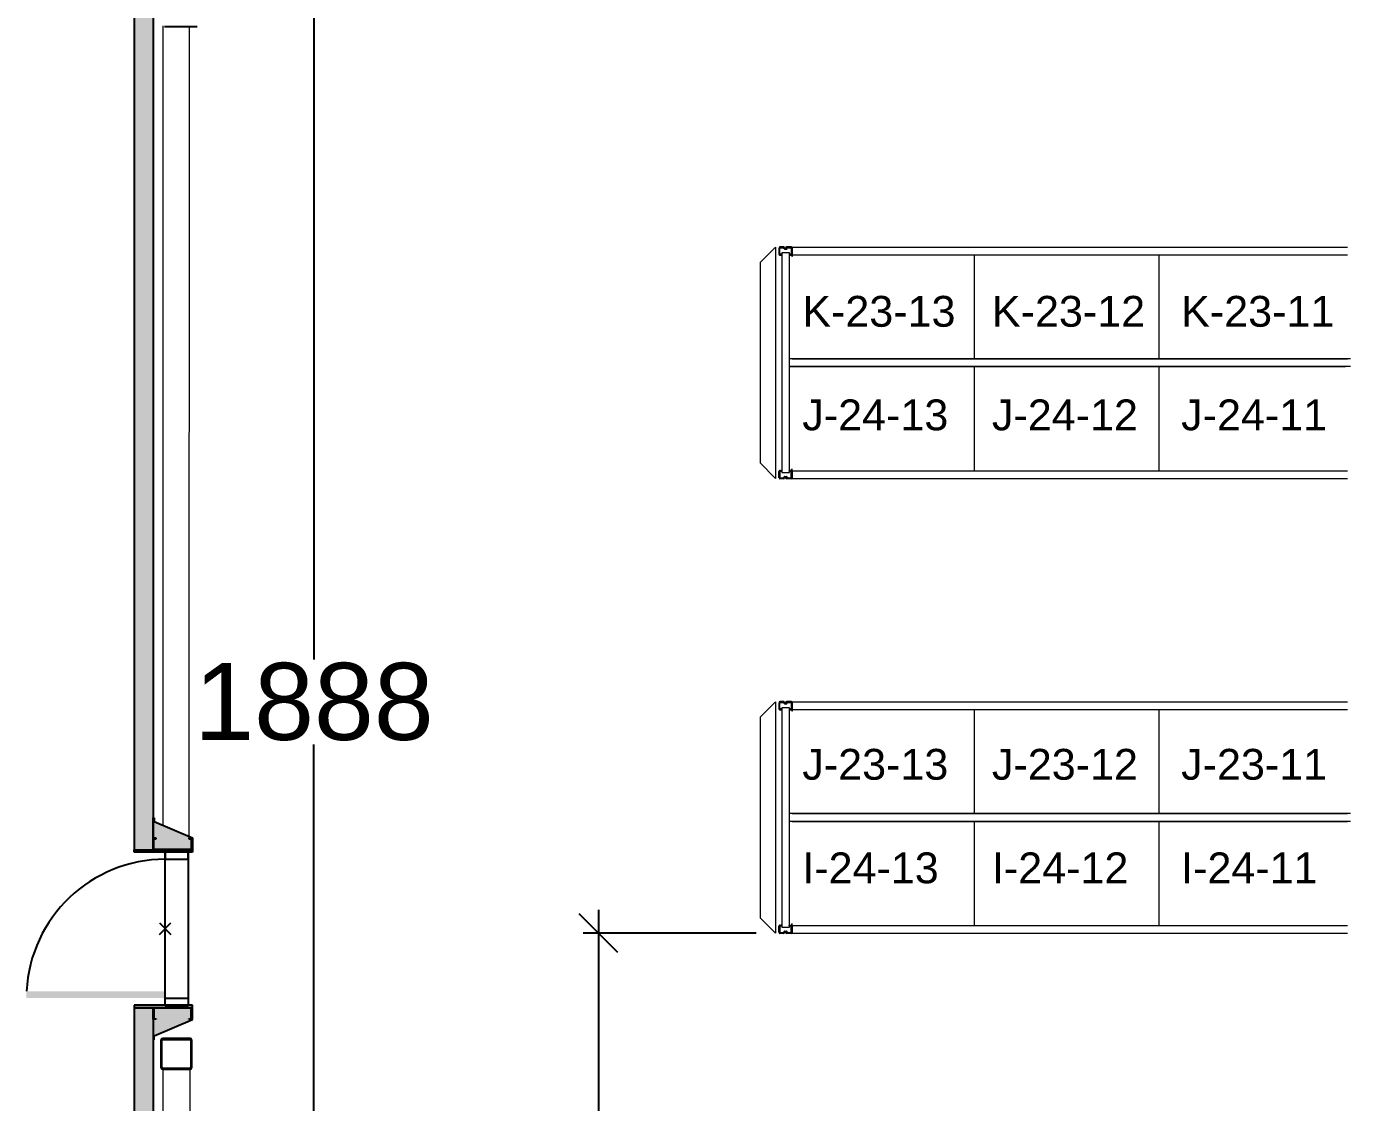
# Model space of a CAD drawing. Header units: inches. Extents: x 2743 to 10591, y -1604 to 5792.
# Drawn here: x 2779.4 to 3122.3, y 4296 to 4575.3 of the extents above; entities that cross this region are included whole.
import ezdxf

# ---------------------------------------------------------------- set-up
doc = ezdxf.new("R2010")
doc.units = ezdxf.units.IN
doc.header["$LTSCALE"] = 0.1875
doc.header["$MEASUREMENT"] = 0
doc.header["$PDMODE"] = 3
doc.header["$PDSIZE"] = 1.5
for name, color, linetype, lineweight in [('22 Dimension', 7, 'Continuous', 5), ('32 Echelle', 160, 'Continuous', 15), ('33 Poutre', 30, 'Continuous', 15), ('37 Protection', 1, 'Continuous', 15)]:
    doc.layers.add(name, color=color, linetype=linetype, lineweight=lineweight)
for name, color, linetype in [('A-N-MUR-EXT', 5, 'Continuous'), ('A-N-MUR-INT', 3, 'Continuous'), ('A-N-POR-PLF', 30, 'Continuous'), ('A-N-POR-PLN', 7, 'Continuous'), ('fill253', 253, 'Continuous'), ('S-N-ACIER', 4, 'Continuous')]:
    doc.layers.add(name, color=color, linetype=linetype)
doc.styles.add('arial', font='')
doc.styles.add('NOTE_GROS', font='', dxfattribs={"height": 20})
doc.styles.get('arial').set_extended_font_data('Arial')
doc.styles.get('NOTE_GROS').set_extended_font_data('SansSerif')
doc.dimstyles.new('Inch-Fraction-GROS', dxfattribs={"dimtxt": 20, "dimasz": 10, "dimexe": 4, "dimexo": 5, "dimgap": 1, "dimtad": 0, "dimtih": 1, "dimtoh": 1, "dimdec": 4, "dimzin": 0, "dimdsep": 46, "dimlunit": 5, "dimtxsty": 'NOTE_GROS', "dimblk": 'OBLIQUE', "dimcen": 0, "dimdle": 6, "dimadec": 1, "dimazin": 2, "dimtfac": 0.5, "dimtdec": 4, "dimtofl": 0, "dimtmove": 0, "dimatfit": 3, "dimfxl": 1, "dimtfillclr": 1, "dimfrac": 1, "dimtolj": 1, "dimtzin": 0, "dimarcsym": 0})

# ---------------------------------------------------------------- blocks, each defined once
blk = doc.blocks.new('_Oblique')
at = {"color": 0, "linetype": 'ByBlock', "lineweight": -2}
blk.add_line((-0.5, -0.5), (0.5, 0.5), dxfattribs=at)
blk = doc.blocks.new('*D120')
at = {"layer": '22 Dimension', "color": 0, "lineweight": -2, "transparency": 16777216}
for p, q in [((2854.05, 5350), (2854.05, 4410.99)), ((2968.83, 5344), (2850.05, 5344)), ((2854.05, 3449.98), (2854.05, 4388.99)), ((2968.83, 3455.98), (2850.05, 3455.98))]:
    blk.add_line(p, q, dxfattribs=at)
at = {"layer": 'Defpoints', "color": 0, "transparency": 16777216}
for p in [(2854.05, 5344), (2973.83, 5344), (2973.83, 3455.98)]:
    blk.add_point(p, dxfattribs=at)
at = {"layer": '22 Dimension', "color": 0, "lineweight": -2, "transparency": 16777216, "xscale": 10, "yscale": 10, "zscale": 10}
for p, rotation in [((2854.05, 5344), 90), ((2854.05, 3455.98), 270)]:
    blk.add_blockref('_Oblique', p, dxfattribs=dict(at, rotation=rotation))
at = {"layer": '22 Dimension', "color": 0, "transparency": 16777216, "insert": (2854.05, 4399.99), "char_height": 20, "attachment_point": 5, "style": 'NOTE_GROS'}
blk.add_mtext('\\A1;1888', dxfattribs=at)
blk = doc.blocks.new('*D122')
at = {"layer": '22 Dimension', "color": 0, "lineweight": -2, "transparency": 16777216}
for p, q in [((2927.88, 4346), (2927.88, 4292.99)), ((2968.83, 4340), (2923.88, 4340)), ((2927.88, 4217.98), (2927.88, 4270.99)), ((2968.83, 4223.98), (2923.88, 4223.98))]:
    blk.add_line(p, q, dxfattribs=at)
at = {"layer": 'Defpoints', "color": 0, "transparency": 16777216}
for p in [(2927.88, 4340), (2973.83, 4340), (2973.83, 4223.98)]:
    blk.add_point(p, dxfattribs=at)
at = {"layer": '22 Dimension', "color": 0, "lineweight": -2, "transparency": 16777216, "xscale": 10, "yscale": 10, "zscale": 10}
for p, rotation in [((2927.88, 4340), 90), ((2927.88, 4223.98), 270)]:
    blk.add_blockref('_Oblique', p, dxfattribs=dict(at, rotation=rotation))
at = {"layer": '22 Dimension', "color": 0, "transparency": 16777216, "insert": (2927.88, 4281.99), "char_height": 20, "attachment_point": 5, "style": 'NOTE_GROS'}
blk.add_mtext('\\A1;116', dxfattribs=at)

msp = doc.modelspace()

# ---------------------------------------------------------------- hatches: boundary and pattern name
at = {"layer": '32 Echelle'}
for points in [[(2975.45882, 4515.81503), (2975.45882, 4516.00253), (2975.27132, 4516.00253)], [(2977.45882, 4515.81503), (2977.45882, 4516.00253), (2977.64632, 4516.00253)], [(2975.45882, 4460.19003), (2975.45882, 4460.00253), (2975.27132, 4460.00253)], [(2977.45882, 4460.19003), (2977.45882, 4460.00253), (2977.64632, 4460.00253)], [(2975.45882, 4397.81503), (2975.45882, 4398.00253), (2975.27132, 4398.00253)], [(2977.45882, 4397.81503), (2977.45882, 4398.00253), (2977.64632, 4398.00253)], [(2975.45882, 4342.19003), (2975.45882, 4342.00253), (2975.27132, 4342.00253)], [(2977.45882, 4342.19003), (2977.45882, 4342.00253), (2977.64632, 4342.00253)]]:
    msp.add_hatch(color=256, dxfattribs=at).paths.add_polyline_path(points)
at = {"layer": 'A-N-POR-PLN'}
msp.add_hatch(color=7, dxfattribs=at).paths.add_polyline_path([(2779.41299, 4323.12684), (2779.41299, 4324.89849), (2815.43654, 4324.89849), (2815.43654, 4323.12684)])
at = {"layer": 'fill253'}
h = msp.add_hatch(color=7, dxfattribs=at)
h.dxf.hatch_style = 1
h.paths.add_polyline_path([(5517.44902, 4634.2983), (5512.52777, 4634.2983), (5512.54172, 4296.66232), (5517.46297, 4296.66232)])
h.paths.add_polyline_path([(5517.44903, 4881.11089), (5512.52778, 4881.11089), (5512.52778, 4775.21102), (5517.44903, 4775.21102)])
h.paths.add_polyline_path([(5517.44903, 5127.92329), (5512.52778, 5127.92329), (5512.52777, 5022.02362), (5517.44902, 5022.02362)])
h.paths.add_polyline_path([(4628.42938, 2943.29277), (4625.95018, 2938.37099), (5517.46297, 2938.37152), (5517.46297, 3130.36129), (5512.54172, 3130.36129), (5512.54172, 2943.29277)])
h.paths.add_polyline_path([(4200.50372, 2845.33593), (4208.49739, 2846.64062), (4193.49822, 2938.36282), (4192.72048, 2943.12545), (4184.51381, 2943.12545), (4185.25735, 2938.4929)])
h.paths.add_polyline_path([(4618.93272, 2938.2042), (4619.31197, 2936.00974), (4626.09389, 2937.11042), (4625.95018, 2938.37099), (4628.42938, 2943.29277), (4618.12265, 2943.29277)])
h.paths.add_polyline_path([(5517.46297, 5355.98239), (5512.54172, 5355.98239), (5512.52778, 5268.83602), (5517.44903, 5268.83602)])
h.paths.add_polyline_path([(2812.35741, 3123.02867), (2806.55239, 3125.08232), (2806.55239, 3123.83686), (2807.41263, 3123.50795), (2807.41906, 2938.2042), (3075.9398, 2938.37153), (3075.93335, 2943.29278), (2812.34031, 2943.12545)])
h.paths.add_polyline_path([(2807.41906, 3827.66882), (2812.34031, 3826.6441), (2812.34031, 4320.4792), (2807.41906, 4320.4792)])
h.paths.add_polyline_path([(5512.54172, 3862.52649), (5517.46297, 3862.52649), (5517.46297, 4254.42566), (5512.54172, 4254.42566)])
h.paths.add_polyline_path([(5512.5356, 3801.08425), (5517.45685, 3801.08425), (5517.46297, 3862.52649), (5512.54172, 3862.52649)])
h.paths.add_polyline_path([(5512.54172, 3656.9925), (5517.46297, 3656.9925), (5517.45685, 3765.06188), (5512.5356, 3765.06188)])
h.paths.add_polyline_path([(5512.53298, 3584.94295), (5517.45423, 3584.94295), (5517.46296, 3620.96895), (5512.54171, 3620.96895)])
h.paths.add_polyline_path([(5512.5391, 3512.89586), (5517.46035, 3512.89586), (5517.46066, 3548.92185), (5512.53941, 3548.92185)])
h.paths.add_polyline_path([(5512.5391, 3440.8512), (5517.46035, 3440.8512), (5517.46035, 3476.87475), (5512.5391, 3476.87475)])
h.paths.add_polyline_path([(4035.91549, 5642.91315), (4035.91549, 5647.83442), (2807.41263, 5647.83442), (2807.41906, 4361.46337), (2812.34031, 4361.46337), (2812.33388, 5642.91317)])
h.paths.add_polyline_path([(3118.18201, 2943.29277), (3118.18223, 2938.37152), (4185.31745, 2938.2042), (4184.51381, 2943.12545)])
h.paths.add_polyline_path([(4279.25656, 5642.88457), (4279.25657, 5647.80617), (4078.1514, 5647.83389), (4078.1514, 5642.91262)])
h.paths.add_polyline_path([(4872.5115, 5647.66709), (4872.5115, 5642.74584), (5512.54172, 5642.74584), (5512.54177, 5510.71941), (5517.46302, 5510.71941), (5517.46297, 5647.66709)])
h.paths.add_polyline_path([(5517.45593, 3260.73346), (5512.53008, 3260.73345), (5512.54172, 3172.43063), (5517.46297, 3172.43063)])
h.paths.add_polyline_path([(5512.53008, 3296.75701), (5517.45593, 3296.75699), (5517.45423, 3404.82765), (5512.53298, 3404.82765)])
h = msp.add_hatch(color=7, dxfattribs=at)
h.dxf.hatch_style = 1
h.paths.add_polyline_path([(2812.33388, 4369.93044), (2812.57015, 4369.93044), (2812.57015, 4368.94619), (2822.53115, 4364.68622), (2822.53115, 4361.00078), (2807.41263, 4361.00078), (2807.41263, 4361.6307), (2812.33388, 4361.6307)])
h = msp.add_hatch(color=7, dxfattribs=at)
h.dxf.hatch_style = 1
h.paths.add_polyline_path([(2812.33388, 4312.34678), (2812.57015, 4312.34678), (2812.57015, 4313.33103), (2822.53115, 4317.59101), (2822.53115, 4321.27645), (2807.41263, 4321.27645), (2807.41263, 4320.64653), (2812.33388, 4320.64653)])

# ---------------------------------------------------------------- linework, layer by layer
at = {"color": 7}
for p, q in [((2812.3339, 4364.61495), (2812.3339, 4361.61495)), ((2813.0839, 4364.61495), (2812.3339, 4364.61495)), ((2812.4589, 4361.73995), (2812.4589, 4364.48995)), ((2812.4589, 4364.48995), (2813.0839, 4364.48995)), ((2813.0839, 4364.48995), (2813.0839, 4364.61495)), ((2822.33386, 4364.61495), (2821.58386, 4364.61495)), ((2821.58386, 4364.61495), (2821.58386, 4364.48995)), ((2821.58386, 4364.48995), (2822.20886, 4364.48995)), ((2822.20886, 4364.48995), (2822.20886, 4361.73995)), ((2822.33386, 4361.61495), (2822.33386, 4364.61495)), ((2812.3339, 4361.61495), (2822.33386, 4361.61495)), ((2822.20886, 4361.73995), (2812.4589, 4361.73995)), ((2812.3339, 4317.66228), (2812.3339, 4320.66227)), ((2812.3339, 4320.66227), (2822.33386, 4320.66227)), ((2813.0839, 4317.66228), (2812.3339, 4317.66228)), ((2822.20886, 4320.53727), (2812.4589, 4320.53727)), ((2812.4589, 4320.53727), (2812.4589, 4317.78728)), ((2812.4589, 4317.78728), (2813.0839, 4317.78728)), ((2813.0839, 4317.78728), (2813.0839, 4317.66228)), ((2821.58386, 4317.66228), (2821.58386, 4317.78728)), ((2821.58386, 4317.78728), (2822.20886, 4317.78728)), ((2822.33386, 4317.66228), (2821.58386, 4317.66228)), ((2822.20886, 4317.78728), (2822.20886, 4320.53727)), ((2822.33386, 4320.66227), (2822.33386, 4317.66228))]:
    msp.add_line(p, q, dxfattribs=at)
at = {"layer": '22 Dimension'}
for p, q in [((2814.78387, 4575.46744), (2814.78387, 4367.99946)), ((2821.62284, 4575.29739), (2821.58386, 4364.61495)), ((3025.45882, 4489.00253), (3025.45882, 4516.00253)), ((3073.45882, 4489.00253), (3073.45882, 4516.00253)), ((3123.08382, 4489.00253), (2977.45882, 4489.00253)), ((3123.08382, 4487.08616), (2977.45882, 4487.08616)), ((3025.45882, 4460.00253), (3025.45882, 4487.08616)), ((3073.45882, 4460.00253), (3073.45882, 4487.08616)), ((3025.45882, 4371.00253), (3025.45882, 4398.00253)), ((3073.45882, 4371.00253), (3073.45882, 4398.00253)), ((3123.08382, 4371.00253), (2977.45882, 4371.00253)), ((3123.08382, 4369.00253), (2977.45882, 4369.00253)), ((3025.45882, 4342.00253), (3025.45882, 4369.00253)), ((3073.45882, 4342.00253), (3073.45882, 4369.00253)), ((2814.78387, 4304.65443), (2814.78387, 4302.33952)), ((2814.78387, 4304.65443), (2814.78387, 4072.49059)), ((2821.79173, 4304.65443), (2821.79173, 4302.33952)), ((2821.79173, 4304.65443), (2821.79173, 4072.49059))]:
    msp.add_line(p, q, dxfattribs=at)
at = {"layer": '32 Echelle', "linetype": 'Continuous', "lineweight": 25}
for p, q in [((2974.83386, 4517.81878), (2974.83386, 4516.18628)), ((2974.92386, 4516.18628), (2974.92386, 4517.81878)), ((2975.94645, 4518.00253), (2975.01761, 4518.00253)), ((2975.01761, 4517.91253), (2975.94645, 4517.91253)), ((2976.0361, 4517.84619), (2976.08001, 4517.70256)), ((2976.16608, 4517.72887), (2976.12217, 4517.8725)), ((2976.6619, 4517.66253), (2976.25573, 4517.66253)), ((2976.25573, 4517.57253), (2976.6619, 4517.57253)), ((2976.79547, 4517.8725), (2976.75155, 4517.72887)), ((2976.83762, 4517.70256), (2976.88153, 4517.84619)), ((2977.90002, 4518.00253), (2976.97119, 4518.00253)), ((2976.97119, 4517.91253), (2977.90002, 4517.91253)), ((2977.99377, 4517.81878), (2977.99377, 4516.18628)), ((2978.08377, 4516.18628), (2978.08377, 4517.81878)), ((2975.43386, 4516.09253), (2975.01761, 4516.09253)), ((2975.01761, 4516.00253), (2975.43386, 4516.00253)), ((2975.43386, 4516.00253), (2975.43386, 4516.09253)), ((2977.90002, 4516.09253), (2977.48377, 4516.09253)), ((2977.48377, 4516.09253), (2977.48377, 4516.00253)), ((2977.48377, 4516.00253), (2977.90002, 4516.00253)), ((2974.83386, 4458.18628), (2974.83386, 4459.81878)), ((2974.92386, 4459.81878), (2974.92386, 4458.18628)), ((2975.01761, 4460.00253), (2975.43386, 4460.00253)), ((2975.43386, 4459.91253), (2975.01761, 4459.91253)), ((2975.01761, 4458.09253), (2975.94645, 4458.09253)), ((2975.94645, 4458.00253), (2975.01761, 4458.00253)), ((2975.43386, 4460.00253), (2975.43386, 4459.91253)), ((2976.0361, 4458.15887), (2976.08001, 4458.3025)), ((2976.16608, 4458.27619), (2976.12217, 4458.13256)), ((2976.25573, 4458.43253), (2976.6619, 4458.43253)), ((2976.6619, 4458.34253), (2976.25573, 4458.34253)), ((2976.79547, 4458.13256), (2976.75155, 4458.27619)), ((2976.83762, 4458.3025), (2976.88153, 4458.15887)), ((2976.97119, 4458.09253), (2977.90002, 4458.09253)), ((2977.90002, 4458.00253), (2976.97119, 4458.00253)), ((2977.48377, 4460.00253), (2977.90002, 4460.00253)), ((2977.48377, 4459.91253), (2977.48377, 4460.00253)), ((2977.90002, 4459.91253), (2977.48377, 4459.91253)), ((2977.99377, 4458.18628), (2977.99377, 4459.81878)), ((2978.08377, 4459.81878), (2978.08377, 4458.18628)), ((2974.83386, 4399.81878), (2974.83386, 4398.18628)), ((2974.92386, 4398.18628), (2974.92386, 4399.81878)), ((2975.94645, 4400.00253), (2975.01761, 4400.00253)), ((2975.01761, 4399.91253), (2975.94645, 4399.91253)), ((2976.0361, 4399.84619), (2976.08001, 4399.70256)), ((2976.16608, 4399.72887), (2976.12217, 4399.8725)), ((2976.79547, 4399.8725), (2976.75155, 4399.72887)), ((2976.83762, 4399.70256), (2976.88153, 4399.84619)), ((2977.90002, 4400.00253), (2976.97119, 4400.00253)), ((2976.97119, 4399.91253), (2977.90002, 4399.91253)), ((2977.99377, 4399.81878), (2977.99377, 4398.18628)), ((2978.08377, 4398.18628), (2978.08377, 4399.81878)), ((2975.43386, 4398.09253), (2975.01761, 4398.09253)), ((2975.01761, 4398.00253), (2975.43386, 4398.00253)), ((2975.43386, 4398.00253), (2975.43386, 4398.09253)), ((2976.6619, 4399.66253), (2976.25573, 4399.66253)), ((2976.25573, 4399.57253), (2976.6619, 4399.57253)), ((2977.90002, 4398.09253), (2977.48377, 4398.09253)), ((2977.48377, 4398.09253), (2977.48377, 4398.00253)), ((2977.48377, 4398.00253), (2977.90002, 4398.00253)), ((2974.83386, 4340.18628), (2974.83386, 4341.81878)), ((2974.92386, 4341.81878), (2974.92386, 4340.18628)), ((2975.01761, 4342.00253), (2975.43386, 4342.00253)), ((2975.43386, 4341.91253), (2975.01761, 4341.91253)), ((2975.43386, 4342.00253), (2975.43386, 4341.91253)), ((2977.48377, 4342.00253), (2977.90002, 4342.00253)), ((2977.48377, 4341.91253), (2977.48377, 4342.00253)), ((2977.90002, 4341.91253), (2977.48377, 4341.91253)), ((2977.99377, 4340.18628), (2977.99377, 4341.81878)), ((2978.08377, 4341.81878), (2978.08377, 4340.18628)), ((2975.01761, 4340.09253), (2975.94645, 4340.09253)), ((2975.94645, 4340.00253), (2975.01761, 4340.00253)), ((2976.0361, 4340.15887), (2976.08001, 4340.3025)), ((2976.16608, 4340.27619), (2976.12217, 4340.13256)), ((2976.25573, 4340.43253), (2976.6619, 4340.43253)), ((2976.6619, 4340.34253), (2976.25573, 4340.34253)), ((2976.79547, 4340.13256), (2976.75155, 4340.27619)), ((2976.83762, 4340.3025), (2976.88153, 4340.15887)), ((2976.97119, 4340.09253), (2977.90002, 4340.09253)), ((2977.90002, 4340.00253), (2976.97119, 4340.00253))]:
    msp.add_line(p, q, dxfattribs=at)
at = {"layer": '32 Echelle'}
for p, q in [((2977.45882, 4516.50253), (2975.45882, 4516.50253)), ((2975.45882, 4516.50253), (2975.45882, 4459.50253)), ((2977.45882, 4459.50253), (2977.45882, 4516.50253)), ((2975.45882, 4516.00253), (2975.27132, 4516.00253)), ((2975.45882, 4515.81503), (2975.27132, 4516.00253)), ((2975.45882, 4515.81503), (2975.45882, 4516.00253)), ((2977.45882, 4516.00253), (2977.64632, 4516.00253)), ((2977.45882, 4515.81503), (2977.45882, 4516.00253)), ((2977.45882, 4515.81503), (2977.64632, 4516.00253)), ((2975.45882, 4460.19003), (2975.27132, 4460.00253)), ((2975.45882, 4460.00253), (2975.27132, 4460.00253)), ((2975.45882, 4460.19003), (2975.45882, 4460.00253)), ((2975.45882, 4459.50253), (2977.45882, 4459.50253)), ((2977.45882, 4460.19003), (2977.45882, 4460.00253)), ((2977.45882, 4460.19003), (2977.64632, 4460.00253)), ((2977.45882, 4460.00253), (2977.64632, 4460.00253)), ((2975.45882, 4398.00253), (2975.27132, 4398.00253)), ((2975.45882, 4397.81503), (2975.27132, 4398.00253)), ((2977.45882, 4398.50253), (2975.45882, 4398.50253)), ((2975.45882, 4398.50253), (2975.45882, 4341.50253)), ((2975.45882, 4397.81503), (2975.45882, 4398.00253)), ((2977.45882, 4341.50253), (2977.45882, 4398.50253)), ((2977.45882, 4398.00253), (2977.64632, 4398.00253)), ((2977.45882, 4397.81503), (2977.45882, 4398.00253)), ((2977.45882, 4397.81503), (2977.64632, 4398.00253)), ((2975.45882, 4342.19003), (2975.27132, 4342.00253)), ((2975.45882, 4342.00253), (2975.27132, 4342.00253)), ((2975.45882, 4342.19003), (2975.45882, 4342.00253)), ((2975.45882, 4341.50253), (2977.45882, 4341.50253)), ((2977.45882, 4342.19003), (2977.45882, 4342.00253)), ((2977.45882, 4342.19003), (2977.64632, 4342.00253)), ((2977.45882, 4342.00253), (2977.64632, 4342.00253))]:
    msp.add_line(p, q, dxfattribs=at)
at = {"layer": '32 Echelle', "linetype": 'Continuous', "lineweight": 25}
for centre, radius, start, end in [((2975.01761, 4517.81878), 0.18375, 90, 180), ((2975.01761, 4517.81878), 0.09375, 90, 180), ((2975.94645, 4517.81878), 0.18375, 17, 90), ((2975.94645, 4517.81878), 0.09375, 17, 90), ((2976.25573, 4517.75628), 0.18375, 197, 270), ((2976.25573, 4517.75628), 0.09375, 197, 270), ((2976.6619, 4517.75628), 0.09375, 270, 343), ((2976.6619, 4517.75628), 0.18375, 270, 343), ((2976.97119, 4517.81878), 0.18375, 90, 163), ((2976.97119, 4517.81878), 0.09375, 90, 163), ((2977.90002, 4517.81878), 0.18375, 0, 90), ((2977.90002, 4517.81878), 0.09375, 0, 90), ((2975.01761, 4516.18628), 0.18375, 180, 270), ((2975.01761, 4516.18628), 0.09375, 180, 270), ((2977.90002, 4516.18628), 0.09375, 270, 0), ((2977.90002, 4516.18628), 0.18375, 270, 0), ((2975.01761, 4459.81878), 0.18375, 90, 180), ((2975.01761, 4458.18628), 0.18375, 180, 270), ((2975.01761, 4459.81878), 0.09375, 90, 180), ((2975.01761, 4458.18628), 0.09375, 180, 270), ((2975.94645, 4458.18628), 0.09375, 270, 343), ((2975.94645, 4458.18628), 0.18375, 270, 343), ((2976.25573, 4458.24878), 0.18375, 90, 163), ((2976.25573, 4458.24878), 0.09375, 90, 163), ((2976.6619, 4458.24878), 0.18375, 17, 90), ((2976.6619, 4458.24878), 0.09375, 17, 90), ((2976.97119, 4458.18628), 0.18375, 197, 270), ((2976.97119, 4458.18628), 0.09375, 197, 270), ((2977.90002, 4459.81878), 0.18375, 0, 90), ((2977.90002, 4459.81878), 0.09375, 0, 90), ((2977.90002, 4458.18628), 0.09375, 270, 0), ((2977.90002, 4458.18628), 0.18375, 270, 0), ((2975.01761, 4399.81878), 0.18375, 90, 180), ((2975.01761, 4399.81878), 0.09375, 90, 180), ((2975.94645, 4399.81878), 0.18375, 17, 90), ((2975.94645, 4399.81878), 0.09375, 17, 90), ((2976.25573, 4399.75628), 0.18375, 197, 270), ((2976.25573, 4399.75628), 0.09375, 197, 270), ((2976.6619, 4399.75628), 0.09375, 270, 343), ((2976.6619, 4399.75628), 0.18375, 270, 343), ((2976.97119, 4399.81878), 0.18375, 90, 163), ((2976.97119, 4399.81878), 0.09375, 90, 163), ((2977.90002, 4399.81878), 0.18375, 0, 90), ((2977.90002, 4399.81878), 0.09375, 0, 90), ((2975.01761, 4398.18628), 0.18375, 180, 270), ((2975.01761, 4398.18628), 0.09375, 180, 270), ((2977.90002, 4398.18628), 0.09375, 270, 0), ((2977.90002, 4398.18628), 0.18375, 270, 0), ((2975.01761, 4341.81878), 0.18375, 90, 180), ((2975.01761, 4341.81878), 0.09375, 90, 180), ((2977.90002, 4341.81878), 0.18375, 0, 90), ((2977.90002, 4341.81878), 0.09375, 0, 90), ((2975.01761, 4340.18628), 0.18375, 180, 270), ((2975.01761, 4340.18628), 0.09375, 180, 270), ((2975.94645, 4340.18628), 0.09375, 270, 343), ((2975.94645, 4340.18628), 0.18375, 270, 343), ((2976.25573, 4340.24878), 0.18375, 90, 163), ((2976.25573, 4340.24878), 0.09375, 90, 163), ((2976.6619, 4340.24878), 0.18375, 17, 90), ((2976.6619, 4340.24878), 0.09375, 17, 90), ((2976.97119, 4340.18628), 0.18375, 197, 270), ((2976.97119, 4340.18628), 0.09375, 197, 270), ((2977.90002, 4340.18628), 0.09375, 270, 0), ((2977.90002, 4340.18628), 0.18375, 270, 0)]:
    msp.add_arc(centre, radius, start, end, dxfattribs=at)
at = {"layer": '33 Poutre'}
for p, q in [((2976.45882, 4517.66253), (2976.45882, 4517.87753)), ((2976.57782, 4517.66253), (2976.45882, 4517.66253)), ((2976.57782, 4517.66253), (2976.57782, 4517.87753)), ((2977.96482, 4518.12153), (2976.70282, 4518.12153)), ((2976.70282, 4518.00253), (2977.96482, 4518.00253)), ((2978.08982, 4517.87753), (2978.08982, 4515.62153)), ((2978.20882, 4518.00253), (3122.33382, 4518.00253)), ((2978.20882, 4518.00253), (2978.20882, 4516.00253)), ((2978.20882, 4517.87753), (2978.20882, 4515.62153)), ((2978.20882, 4515.62153), (2978.08982, 4515.62153)), ((2978.20882, 4516.00253), (3122.33382, 4516.00253)), ((2978.20882, 4489.00253), (3122.33382, 4489.00253)), ((2977.63651, 4487.08616), (3121.76151, 4487.08616)), ((2976.45882, 4458.34253), (2976.45882, 4458.12753)), ((2976.57782, 4458.34253), (2976.45882, 4458.34253)), ((2976.57782, 4458.34253), (2976.57782, 4458.12753)), ((2976.70282, 4458.00253), (2977.96482, 4458.00253)), ((2978.20882, 4460.38353), (2978.08982, 4460.38353)), ((2978.08982, 4458.12753), (2978.08982, 4460.38353)), ((2978.20882, 4458.12753), (2978.20882, 4460.38353)), ((2978.20882, 4460.00253), (3122.33382, 4460.00253)), ((2978.20882, 4458.00253), (2978.20882, 4460.00253)), ((2978.20882, 4458.00253), (3122.33382, 4458.00253)), ((2977.96482, 4457.88353), (2976.70282, 4457.88353)), ((2976.45882, 4399.66253), (2976.45882, 4399.87753)), ((2976.57782, 4399.66253), (2976.57782, 4399.87753)), ((2977.96482, 4400.12153), (2976.70282, 4400.12153)), ((2976.70282, 4400.00253), (2977.96482, 4400.00253)), ((2978.08982, 4399.87753), (2978.08982, 4397.62153)), ((2978.20882, 4400.00253), (3122.33382, 4400.00253)), ((2978.20882, 4400.00253), (2978.20882, 4398.00253)), ((2978.20882, 4399.87753), (2978.20882, 4397.62153)), ((2976.57782, 4399.66253), (2976.45882, 4399.66253)), ((2978.20882, 4397.62153), (2978.08982, 4397.62153)), ((2978.20882, 4398.00253), (3122.33382, 4398.00253)), ((2978.20882, 4371.00253), (3122.33382, 4371.00253)), ((2978.20882, 4369.00253), (3122.33382, 4369.00253)), ((2978.20882, 4342.38353), (2978.08982, 4342.38353)), ((2978.08982, 4340.12753), (2978.08982, 4342.38353)), ((2978.20882, 4340.12753), (2978.20882, 4342.38353)), ((2978.20882, 4342.00253), (3122.33382, 4342.00253)), ((2978.20882, 4340.00253), (2978.20882, 4342.00253)), ((2976.45882, 4340.34253), (2976.45882, 4340.12753)), ((2976.57782, 4340.34253), (2976.45882, 4340.34253)), ((2976.57782, 4340.34253), (2976.57782, 4340.12753)), ((2976.70282, 4340.00253), (2977.96482, 4340.00253)), ((2977.96482, 4339.88353), (2976.70282, 4339.88353)), ((2978.20882, 4340.00253), (3122.33382, 4340.00253))]:
    msp.add_line(p, q, dxfattribs=at)
for centre, radius, start, end in [((2976.70282, 4517.87753), 0.244, 90, 180), ((2976.70282, 4517.87753), 0.125, 90, 180), ((2977.96482, 4517.87753), 0.244, 0, 90), ((2977.96482, 4517.87753), 0.125, 0, 90), ((2976.70282, 4458.12753), 0.244, 180, 270), ((2976.70282, 4458.12753), 0.125, 180, 270), ((2977.96482, 4458.12753), 0.244, 270, 0), ((2977.96482, 4458.12753), 0.125, 270, 0), ((2976.70282, 4399.87753), 0.244, 90, 180), ((2976.70282, 4399.87753), 0.125, 90, 180), ((2977.96482, 4399.87753), 0.244, 0, 90), ((2977.96482, 4399.87753), 0.125, 0, 90), ((2976.70282, 4340.12753), 0.244, 180, 270), ((2976.70282, 4340.12753), 0.125, 180, 270), ((2977.96482, 4340.12753), 0.244, 270, 0), ((2977.96482, 4340.12753), 0.125, 270, 0)]:
    msp.add_arc(centre, radius, start, end, dxfattribs=at)
at = {"layer": '37 Protection'}
for p, q in [((2973.83386, 4518.00253), (2969.83386, 4514.00253)), ((2973.83386, 4518.00253), (2973.83386, 4458.00253)), ((2969.83386, 4514.00253), (2969.83386, 4462.00253)), ((2973.83386, 4458.00253), (2969.83386, 4462.00253)), ((2973.83386, 4400.00253), (2969.83386, 4396.00253)), ((2973.83386, 4400.00253), (2973.83386, 4340.00253)), ((2969.83386, 4396.00253), (2969.83386, 4344.00253)), ((2973.83386, 4340.00253), (2969.83386, 4344.00253))]:
    msp.add_line(p, q, dxfattribs=at)
at = {"layer": 'A-N-MUR-EXT', "color": 7}
for p, q in [((2807.41263, 5647.83442), (2807.41263, 4361.6307)), ((2807.41263, 4361.6307), (2812.33388, 4361.6307)), ((2812.33388, 4320.64653), (2807.41263, 4320.64653)), ((2807.41263, 4320.64653), (2807.41263, 3827.83614))]:
    msp.add_line(p, q, dxfattribs=at)
at = {"layer": 'A-N-MUR-INT', "color": 7}
for p, q in [((2812.33388, 5642.91317), (2812.33388, 4361.63074)), ((2812.33388, 4369.93044), (2812.57015, 4369.93044)), ((2812.33388, 4361.6307), (2812.33388, 4369.93044)), ((2812.57015, 4369.93044), (2812.57015, 4368.94619)), ((2812.57015, 4368.94619), (2822.53115, 4364.68622)), ((2822.53115, 4364.68622), (2822.53115, 4361.00078)), ((2807.41263, 4361.00078), (2807.41263, 4361.6307)), ((2807.41263, 4361.6307), (2812.33388, 4361.6307)), ((2822.53115, 4361.00078), (2807.41263, 4361.00078)), ((2822.53115, 4321.27645), (2807.41263, 4321.27645)), ((2807.41263, 4321.27645), (2807.41263, 4320.64653)), ((2822.53115, 4317.59101), (2822.53115, 4321.27645)), ((2807.41263, 4320.64653), (2812.33388, 4320.64653)), ((2812.33388, 4320.64653), (2812.33388, 3826.81143)), ((2812.33388, 4320.64653), (2812.33388, 4312.34678)), ((2812.57015, 4313.33103), (2822.53115, 4317.59101)), ((2812.33388, 4312.34678), (2812.57015, 4312.34678)), ((2812.57015, 4312.34678), (2812.57015, 4313.33103))]:
    msp.add_line(p, q, dxfattribs=at)
at = {"layer": 'A-N-POR-PLF', "color": 7}
for p, q in [((2815.43654, 4321.15834), (2815.43654, 4361.11889)), ((2815.43654, 4361.11889), (2821.42078, 4361.11889)), ((2821.42078, 4361.11889), (2821.42078, 4321.15834)), ((2821.42078, 4321.15834), (2815.43654, 4321.15834))]:
    msp.add_line(p, q, dxfattribs=at)
at = {"layer": 'A-N-POR-PLN', "color": 7}
for p, q in [((2815.43654, 4361.11889), (2815.43654, 4359.15039)), ((2815.43654, 4361.11889), (2821.42078, 4361.11889)), ((2815.43654, 4359.15039), (2821.42078, 4359.15039)), ((2821.42078, 4359.15039), (2821.42078, 4361.11889)), ((2815.43654, 4321.15834), (2815.43654, 4323.12684)), ((2815.43654, 4323.12684), (2821.42078, 4323.12684)), ((2815.43654, 4321.15834), (2821.42078, 4321.15834)), ((2821.42078, 4323.12684), (2821.42078, 4321.15834))]:
    msp.add_line(p, q, dxfattribs=at)
msp.add_arc((2815.43654, 4323.12684), 36.02355, 90, 177.1810376, dxfattribs=at)
msp.add_point((2815.43654, 4341.13861), dxfattribs=at)
at = {"layer": 'S-N-ACIER', "color": 7}
for p, q in [((2815.25958, 4575.29739), (2823.75877, 4575.29739)), ((2814.33388, 4312.20442), (2814.33388, 4305.10443)), ((2814.58388, 4305.10443), (2814.58388, 4312.20442)), ((2821.88386, 4312.65442), (2814.78387, 4312.65442)), ((2814.78387, 4312.40442), (2821.88386, 4312.40442)), ((2822.08386, 4312.20442), (2822.08386, 4305.10443)), ((2822.33386, 4305.10443), (2822.33386, 4312.20442)), ((2821.88386, 4304.90443), (2814.78387, 4304.90443)), ((2814.78387, 4304.65443), (2821.88386, 4304.65443))]:
    msp.add_line(p, q, dxfattribs=at)
for centre, radius, start, end in [((2814.78387, 4312.20442), 0.45, 90, 180), ((2814.78387, 4312.20442), 0.2, 90, 180), ((2821.88386, 4312.20442), 0.45, 0, 90), ((2821.88386, 4312.20442), 0.2, 0, 90), ((2814.78387, 4305.10443), 0.45, 180, 270), ((2814.78387, 4305.10443), 0.2, 180, 270), ((2821.88386, 4305.10443), 0.45, 270, 0), ((2821.88386, 4305.10443), 0.2, 270, 0)]:
    msp.add_arc(centre, radius, start, end, dxfattribs=at)

# ---------------------------------------------------------------- texts
at = {"layer": '22 Dimension', "char_height": 8, "attachment_point": 1, "style": 'arial'}
for s, insert in [('{\\fArial Unicode MS|b0|i0|c0|p2;\\C8;K-23-13}', (2980.80541, 4505.36192)), ('{\\fArial Unicode MS|b0|i0|c0|p2;\\C8;K-23-12}', (3030.02745, 4505.36192)), ('{\\fArial Unicode MS|b0|i0|c0|p2;\\C8;K-23-11}', (3079.13893, 4505.36192)), ('{\\fArial Unicode MS|b0|i0|c0|p2;\\C8;J-24-13}', (2980.80541, 4478.48938)), ('{\\fArial Unicode MS|b0|i0|c0|p2;\\C8;J-24-12}', (3030.02745, 4478.48938)), ('{\\fArial Unicode MS|b0|i0|c0|p2;\\C8;J-24-11}', (3079.13893, 4478.48938)), ('{\\fArial Unicode MS|b0|i0|c0|p2;\\C8;J-23-13}', (2980.80541, 4387.80636)), ('{\\fArial Unicode MS|b0|i0|c0|p2;\\C8;J-23-12}', (3030.02745, 4387.80636)), ('{\\fArial Unicode MS|b0|i0|c0|p2;\\C8;J-23-11}', (3079.13893, 4387.80636)), ('{\\fArial Unicode MS|b0|i0|c0|p2;\\C8;I-24-13}', (2980.80541, 4360.93382)), ('{\\fArial Unicode MS|b0|i0|c0|p2;\\C8;I-24-12}', (3030.02745, 4360.93382)), ('{\\fArial Unicode MS|b0|i0|c0|p2;\\C8;I-24-11}', (3079.13893, 4360.93382))]:
    msp.add_mtext_dynamic_manual_height_columns(s, width=68.8901007, gutter_width=5, heights=[0], dxfattribs=dict(at, insert=insert))

# ---------------------------------------------------------------- dimensions: what is measured, and where the dimension line sits
at = {"layer": '22 Dimension', "color": 7}
for base, p1, p2, picture, middle in [((2854.05039, 5344.00253), (2973.83386, 3455.97691), (2973.83386, 5344.00253), '*D120', (2854.05039, 4399.98972)), ((2927.88, 4340.00253), (2973.83386, 4223.97691), (2973.83386, 4340.00253), '*D122', (2927.88, 4281.98972))]:
    dim = msp.add_linear_dim(base=base, p1=p1, p2=p2, angle=90, dimstyle='Inch-Fraction-GROS', dxfattribs=at)
    dim.commit()
    dim.dimension.update_dxf_attribs({"geometry": picture, "text_midpoint": middle})

doc.saveas('drawing.dxf')
